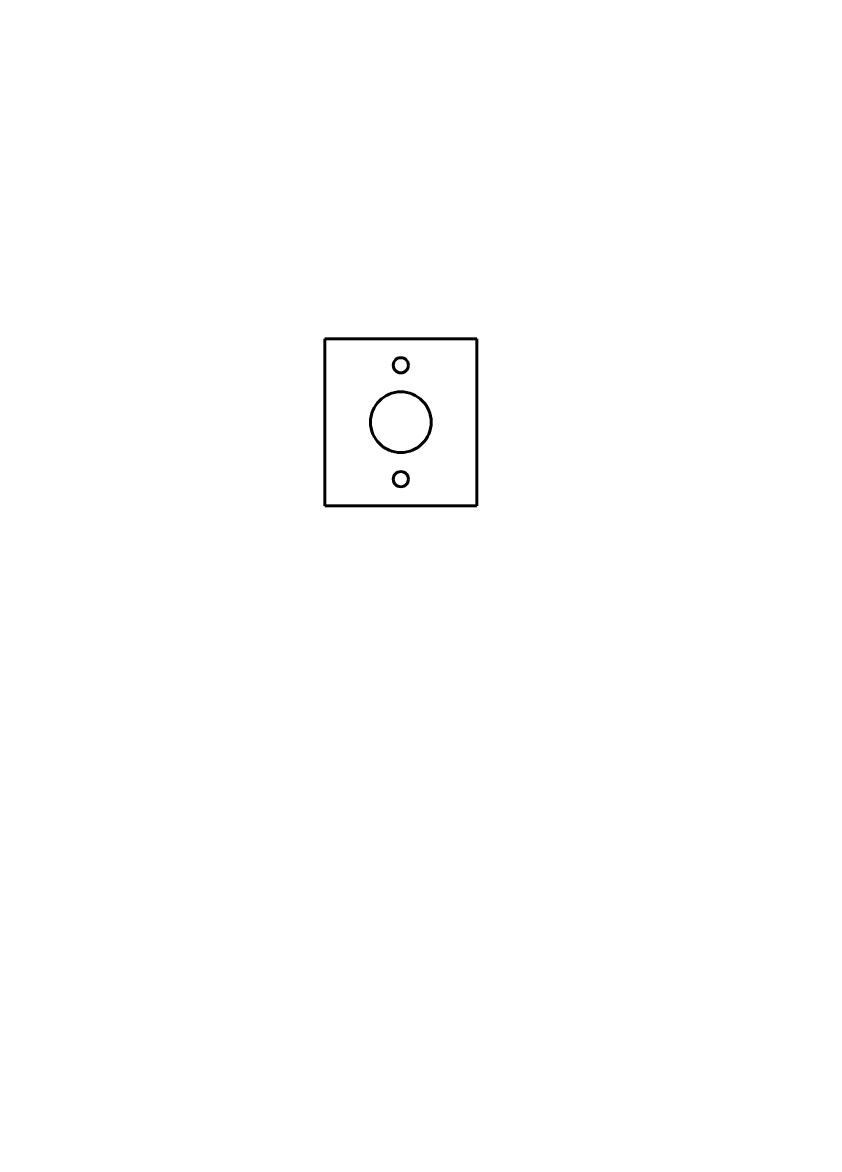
# Model space of a CAD drawing. Header units: millimetres. Extents: x 0 to 210, y 0 to 297.
import ezdxf

# ---------------------------------------------------------------- set-up
doc = ezdxf.new("R2010")
doc.units = ezdxf.units.MM
doc.linetypes.add('K5LT_BASIC', pattern=[0])
doc.layers.add('Системный слой', color=7, linetype='Continuous')

msp = doc.modelspace()

# ---------------------------------------------------------------- linework, layer by layer
at = {"layer": 'Системный слой', "color": 150, "linetype": 'K5LT_BASIC', "lineweight": 60, "true_color": 0x0080ff}
for p, q in [((79.69, 213.67), (79.69, 169.67)), ((119.69, 213.67), (79.69, 213.67)), ((119.69, 169.67), (119.69, 213.67)), ((79.69, 169.67), (119.69, 169.67))]:
    msp.add_line(p, q, dxfattribs=at)
for centre, radius in [((99.69, 206.67), 2), ((99.69, 191.67), 8), ((99.69, 176.67), 2)]:
    msp.add_circle(centre, radius, dxfattribs=at)

doc.saveas('drawing.dxf')
